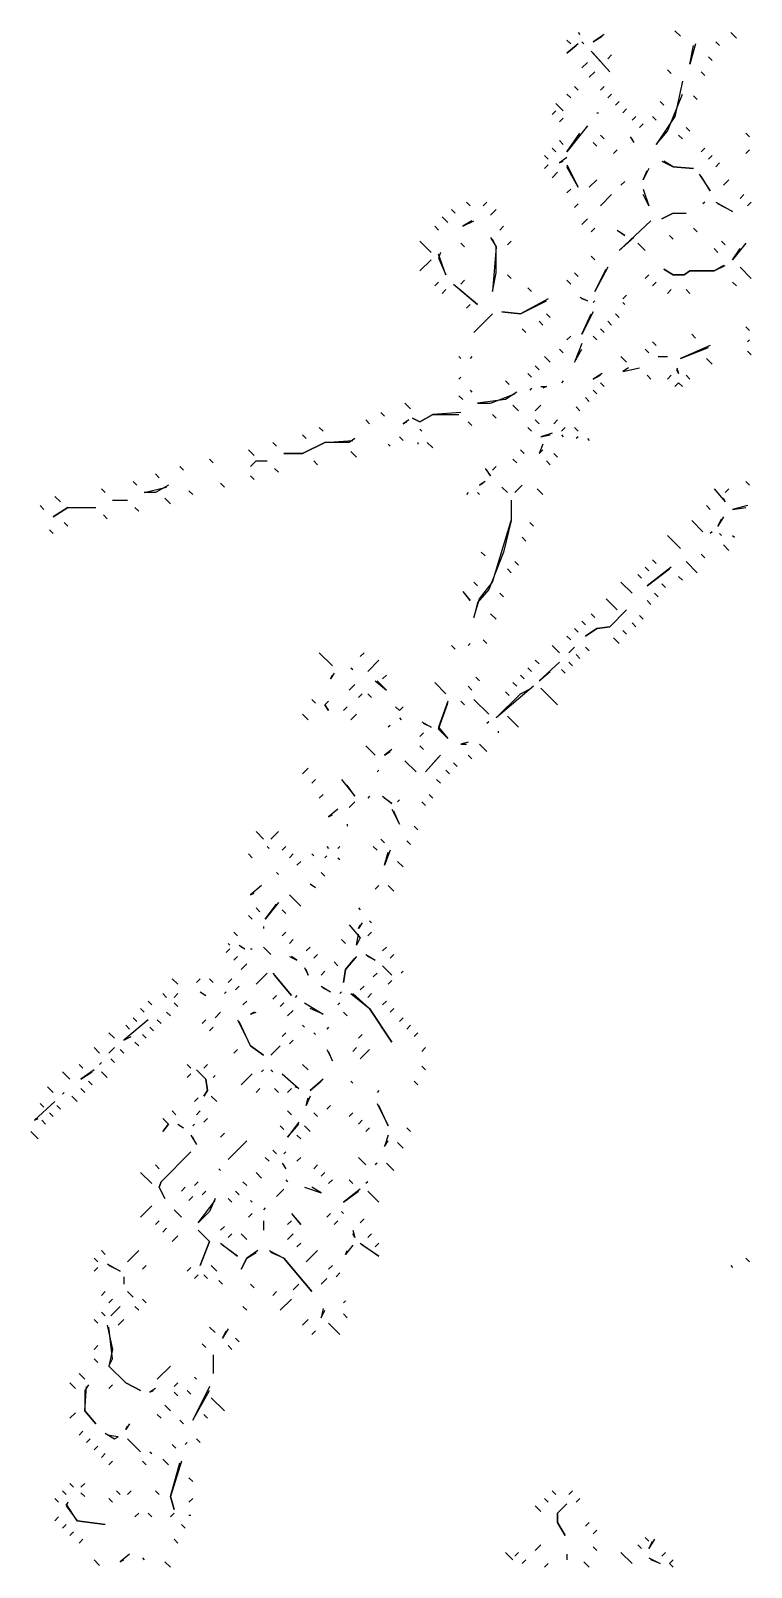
# Model space of a CAD drawing. Extents: x 1 to 2775, y -31 to 2075.
# Drawn here: x 1930.5 to 1995, y 1006.3 to 1143.8 of the extents above; entities that cross this region are included whole.
import ezdxf

# ---------------------------------------------------------------- set-up
doc = ezdxf.new("R2010")
doc.units = 0
doc.layers.add('LINEWORK', color=4, linetype='CONTINUOUS')

msp = doc.modelspace()

# ---------------------------------------------------------------- linework, layer by layer
at = {"layer": 'LINEWORK'}
for points in [[(1978.5, 1143), (1978.8333, 1142.6667)], [(1979.5, 1142.6667), (1978.5, 1141.8333), (1979.3333, 1142.5)], [(1979.5, 1143.6667), (1979.6667, 1143.5)], [(1979.8333, 1142.8333), (1980, 1142.6667)], [(1981.8333, 1143.5), (1980.8333, 1142.8333), (1981.6667, 1143.3333)], [(1988.1667, 1143.8333), (1988.6667, 1143.3333)], [(1990, 1142.6667), (1989.5, 1140.8333), (1989.8333, 1142.5)], [(1991.8333, 1142.8333), (1992.1667, 1142.5)], [(1993.1667, 1143.6667), (1993.6667, 1143.1667)], [(1980.6667, 1142), (1982.3333, 1140.1667), (1980.8333, 1141.8333)], [(1982.5, 1141.6667), (1982.1667, 1141.3333)], [(1991.1667, 1141.5), (1991.5, 1141.1667)], [(1980.3333, 1141), (1979.8333, 1140.5)], [(1981, 1140.1667), (1980.5, 1139.6667)], [(1987.5, 1140.3333), (1987.8333, 1140)], [(1990.5, 1140.1667), (1990.8333, 1139.8333)], [(1979.1667, 1138.8333), (1979.5, 1138.5)], [(1981.8333, 1138.8333), (1981.5, 1138.5)], [(1988.8333, 1139.3333), (1988.1667, 1136.1667), (1986.5, 1133.6667), (1987.5, 1134.8333), (1988.8333, 1138.1667)], [(1977.5, 1137.3333), (1978.1667, 1136.6667), (1977.6667, 1137.1667)], [(1978.5, 1138.1667), (1978.8333, 1137.8333)], [(1982.5, 1138.1667), (1982.1667, 1137.8333)], [(1983.1667, 1137.5), (1982.8333, 1137.1667)], [(1986.8333, 1137.5), (1987.1667, 1137.1667)], [(1989.8333, 1138), (1990.1667, 1137.6667)], [(1977.5, 1136.6667), (1977.1667, 1136.3333)], [(1978.1667, 1136), (1977.8333, 1135.6667)], [(1981.1667, 1136.5), (1981.3333, 1136.5)], [(1983.8333, 1136.8333), (1983.5, 1136.5)], [(1984.6667, 1136.1667), (1984.3333, 1135.8333)], [(1986.1667, 1136.1667), (1986.5, 1135.8333)], [(1980.3333, 1135.3333), (1978.5, 1133), (1979.6667, 1134.6667)], [(1981.5, 1134.5), (1981.8333, 1134.1667)], [(1985.3333, 1135.5), (1985, 1135.1667)], [(1988.5, 1134.5), (1988.8333, 1134.1667)], [(1989.1667, 1135.1667), (1989.5, 1134.8333)], [(1994.5, 1134.6667), (1994.8333, 1134.3333)], [(1977.1667, 1133.3333), (1977.5, 1133)], [(1977.8333, 1134), (1978.1667, 1133.6667)], [(1980.8333, 1133.8333), (1981.1667, 1133.5)], [(1983, 1133.1667), (1982.6667, 1132.8333)], [(1984.1667, 1134.3333), (1984.5, 1133.8333), (1984.3333, 1134.1667)], [(1990.8333, 1133.3333), (1990.5, 1133)], [(1994.8333, 1133.1667), (1994.5, 1132.8333)], [(1976.5, 1132.6667), (1976.8333, 1132.3333)], [(1976.8333, 1131.8333), (1976.5, 1131.5)], [(1978.5, 1132.5), (1977.8333, 1132), (1978.1667, 1132.1667)], [(1978.5, 1131.8333), (1979.5, 1129.8333), (1978.5, 1131.6667)], [(1987, 1132.1667), (1988, 1131.6667), (1989.8333, 1131.5), (1988, 1131.6667), (1987.1667, 1132.1667)], [(1991.5, 1132.6667), (1991.1667, 1132.3333)], [(1992.1667, 1132), (1991.8333, 1131.6667)], [(1977.6667, 1131.1667), (1977.1667, 1130.6667)], [(1981.1667, 1130.5), (1980.5, 1129.8333)], [(1983.6667, 1130.3333), (1983.3333, 1130)], [(1985.8333, 1131.5), (1985.3333, 1130.5), (1985.6667, 1131.3333)], [(1990.3333, 1131), (1991.3333, 1129.5), (1990.5, 1130.8333)], [(1993, 1130.5), (1992.5, 1130)], [(1978.8333, 1129.6667), (1978.5, 1129.3333)], [(1982.5, 1129.1667), (1981.5, 1128.1667)], [(1985.3333, 1129.6667), (1985.8333, 1128.1667), (1985.3333, 1129.1667)], [(1994.3333, 1129.1667), (1994, 1128.8333)], [(1968.1667, 1127.8333), (1968.5, 1127.5)], [(1969.5, 1128.5), (1969.8333, 1128.1667)], [(1971.3333, 1128.5), (1971, 1128.1667)], [(1972.1667, 1127.8333), (1971.6667, 1127.3333)], [(1979.5, 1128.3333), (1979.1667, 1128)], [(1988, 1127.5), (1987, 1127), (1988, 1127.5), (1989.1667, 1127.5)], [(1990.8333, 1128.5), (1990.6667, 1128.3333)], [(1991.8333, 1128.5), (1993.3333, 1127.6667), (1992, 1128.3333)], [(1995, 1128.5), (1994.6667, 1128.1667)], [(1966.6667, 1126.3333), (1967, 1126)], [(1967.3333, 1127.1667), (1967.8333, 1126.6667)], [(1970, 1126.8333), (1969.1667, 1126.3333), (1970.1667, 1126.8333)], [(1972.8333, 1126.3333), (1972.5, 1126)], [(1980.3333, 1127), (1979.8333, 1126.5)], [(1981, 1126.1667), (1980.6667, 1125.8333)], [(1986, 1126.8333), (1983.1667, 1124.1667), (1984.5, 1125.3333)], [(1989.8333, 1126.1667), (1990.1667, 1125.8333)], [(1965.3333, 1125), (1966.3333, 1124)], [(1969, 1124.8333), (1969.3333, 1124.5)], [(1971.6667, 1125.3333), (1972.1667, 1124.5), (1971.8333, 1120.5), (1972.1667, 1122.1667), (1972.1667, 1124.5), (1971.8333, 1125.1667)], [(1973.5, 1125), (1973.1667, 1124.6667)], [(1983, 1126), (1983.6667, 1125.5), (1983.1667, 1125.8333)], [(1984.8333, 1124.8333), (1985.5, 1124.1667)], [(1987.6667, 1125.5), (1988, 1125.1667)], [(1992.3333, 1125), (1992.6667, 1124.6667)], [(1994.5, 1124.8333), (1993.3333, 1123.3333), (1994, 1124.3333)], [(1967.1667, 1124), (1967, 1123.5), (1967.6667, 1122), (1967, 1123.8333)], [(1980.6667, 1123.6667), (1981, 1123.3333)], [(1991.6667, 1124.3333), (1992, 1124)], [(1966.3333, 1123.3333), (1965.3333, 1122.3333)], [(1973.1667, 1122), (1973.5, 1121.6667)], [(1979.1667, 1122.1667), (1979.5, 1121.8333)], [(1982.1667, 1122.6667), (1981, 1120.5), (1982, 1122.5)], [(1985.8333, 1122), (1985.5, 1121.6667)], [(1992.5, 1122.8333), (1991.6667, 1122.3333), (1989.5, 1122.3333), (1989, 1122), (1988, 1122), (1987.1667, 1122.5), (1988, 1122), (1989, 1122), (1989.5, 1122.3333), (1991.6667, 1122.3333), (1992.6667, 1122.8333)], [(1994, 1122.6667), (1995, 1121.6667)], [(1967, 1121.3333), (1966.6667, 1121)], [(1967.6667, 1120.6667), (1967.3333, 1120.3333)], [(1968.3333, 1121.1667), (1970.5, 1119.3333), (1968.5, 1121)], [(1969.3333, 1121.5), (1969, 1121.1667)], [(1975, 1120.8333), (1975.3333, 1120.5)], [(1978.5, 1121.5), (1978.8333, 1121.1667)], [(1986.5, 1121.3333), (1986.1667, 1121)], [(1987.8333, 1120.6667), (1987.5, 1120.3333)], [(1989.1667, 1120.6667), (1989.5, 1120.3333)], [(1993.3333, 1121.3333), (1993.6667, 1121)], [(1969.8333, 1119.3333), (1969.5, 1119)], [(1976.8333, 1119.8333), (1974.3333, 1118.5), (1972.6667, 1118.6667), (1974.3333, 1118.5), (1976.6667, 1119.6667)], [(1979.6667, 1120), (1980.3333, 1119.6667), (1979.8333, 1119.8333)], [(1981, 1119.6667), (1980.8333, 1119.5)], [(1983.8333, 1120.1667), (1983.5, 1119.8333)], [(1983.5, 1119.5), (1983.6667, 1119.3333)], [(1971.8333, 1118.5), (1970.1667, 1116.8333)], [(1976.6667, 1118.5), (1977, 1118.1667)], [(1980.8333, 1118.6667), (1979.8333, 1116.6667), (1980.6667, 1118.5)], [(1982.8333, 1118.5), (1983.1667, 1118.1667)], [(1974.5, 1117.1667), (1974.8333, 1116.8333)], [(1976, 1117.8333), (1976.3333, 1117.5)], [(1978.8333, 1116.5), (1978.5, 1116.1667)], [(1980.8333, 1116.5), (1981.1667, 1116.1667)], [(1981.5, 1117.1667), (1981.8333, 1116.8333)], [(1982.1667, 1117.8333), (1982.5, 1117.5)], [(1989.6667, 1116.6667), (1990, 1116.3333)], [(1994.5, 1117.3333), (1994.8333, 1117)], [(1977.8333, 1115.3333), (1978.1667, 1115)], [(1979.8333, 1115.8333), (1979.1667, 1114.1667), (1979.8333, 1115.3333)], [(1985.5, 1115.3333), (1985.8333, 1115)], [(1986.1667, 1116), (1986.5, 1115.6667)], [(1991.3333, 1115.6667), (1988.6667, 1114.5), (1991.1667, 1115.5)], [(1994.8333, 1116.1667), (1994.6667, 1116)], [(1994.6667, 1115.1667), (1995, 1114.8333)], [(1968.8333, 1114.6667), (1969, 1114.5)], [(1970, 1114.6667), (1969.8333, 1114.5)], [(1975.6667, 1113.8333), (1976, 1113.5)], [(1976.5, 1114.6667), (1977, 1114.1667)], [(1983.3333, 1114.6667), (1983.8333, 1114.1667)], [(1986.6667, 1114.6667), (1987.5, 1114.6667)], [(1991, 1114.5), (1991.5, 1114)], [(1969, 1112.8333), (1968.8333, 1112.6667)], [(1973, 1112.5), (1973.3333, 1112.1667)], [(1975, 1113.1667), (1975.3333, 1112.8333)], [(1978.1667, 1112.5), (1978, 1112.3333)], [(1981.6667, 1113.1667), (1980.8333, 1112.6667), (1981.5, 1113)], [(1984, 1113.6667), (1983.5, 1113.3333), (1985, 1113.6667)], [(1985.6667, 1113), (1986, 1112.6667)], [(1987.8333, 1113), (1987.5, 1112.6667)], [(1988.3333, 1113.6667), (1988.5, 1113.1667), (1988.3333, 1113.5)], [(1989.1667, 1113), (1989.5, 1112.6667)], [(1968.8333, 1111.1667), (1969.1667, 1110.8333)], [(1969.8333, 1111.6667), (1970, 1111.5)], [(1974, 1111.5), (1973, 1110.8333), (1970.5, 1110.5), (1971.6667, 1110.5), (1973.8333, 1111.3333)], [(1975.3333, 1111.8333), (1975.1667, 1111.6667)], [(1976.1667, 1112), (1976.6667, 1112), (1976.3333, 1111.8333)], [(1980.1667, 1111), (1980.5, 1110.6667)], [(1980.8333, 1111.6667), (1981.1667, 1111.3333)], [(1981.5, 1112.3333), (1981.8333, 1112)], [(1988.5, 1112.3333), (1988.1667, 1112), (1988.5, 1112.3333), (1988.8333, 1112)], [(1961.8333, 1109.6667), (1962.1667, 1109.3333)], [(1964, 1110.5), (1964.5, 1110)], [(1969, 1109.6667), (1966.5, 1109.5), (1965.3333, 1108.8333), (1964.6667, 1109.1667), (1965.3333, 1108.8333), (1966.5, 1109.5), (1968.8333, 1109.5)], [(1973.6667, 1110.3333), (1974.1667, 1109.8333)], [(1976.1667, 1110.3333), (1975.6667, 1109.8333)], [(1979.3333, 1110.1667), (1979.6667, 1109.8333)], [(1956.3333, 1108.3333), (1956.6667, 1108)], [(1960.5, 1109), (1960.8333, 1108.6667)], [(1964.3333, 1109), (1963.8333, 1108.6667), (1964.1667, 1108.8333)], [(1969.6667, 1108.8333), (1970, 1108.5)], [(1971.8333, 1109.5), (1972.1667, 1109.1667)], [(1975, 1108.3333), (1975.3333, 1108)], [(1975.6667, 1109), (1976, 1108.6667)], [(1977.6667, 1109), (1977.3333, 1108.6667)], [(1978.3333, 1108.3333), (1978, 1108)], [(1979.1667, 1108.3333), (1979.5, 1108)], [(1952.1667, 1107), (1952.5, 1106.6667)], [(1959.5, 1107.3333), (1959, 1107), (1956.8333, 1107), (1954.8333, 1106), (1953.1667, 1106), (1954.8333, 1106), (1956.8333, 1107), (1959.3333, 1107.1667)], [(1954.8333, 1107.6667), (1955.1667, 1107.3333)], [(1963.5, 1107.5), (1963.8333, 1107.1667)], [(1965.1667, 1107), (1965.1667, 1106.8333)], [(1965.3333, 1108.1667), (1965.5, 1108)], [(1966, 1107), (1966.5, 1106.5)], [(1977.1667, 1107.8333), (1976.1667, 1107.5), (1977, 1107.6667)], [(1978, 1107.6667), (1978.1667, 1107.5)], [(1979.5, 1107.5), (1979.3333, 1107.3333)], [(1980.3333, 1107.3333), (1980.5, 1107.1667)], [(1946.5, 1105.5), (1946.8333, 1105.1667)], [(1950, 1106.3333), (1950.5, 1105.8333)], [(1959.1667, 1106.1667), (1959.6667, 1105.6667)], [(1962.5, 1106.8333), (1962.6667, 1106.6667)], [(1973.6667, 1105.5), (1974, 1105.1667)], [(1974.3333, 1106.3333), (1974.6667, 1106)], [(1976.3333, 1106.8333), (1976, 1106), (1976.3333, 1106.3333)], [(1977.3333, 1106), (1977.6667, 1105.6667)], [(1941.6667, 1104.1667), (1942, 1103.8333)], [(1943.8333, 1104.8333), (1944.1667, 1104.5)], [(1950.6667, 1105.3333), (1950.1667, 1104.8333), (1950.6667, 1105.3333), (1951.6667, 1105.3333)], [(1952.3333, 1104.6667), (1952.6667, 1104.3333)], [(1955.8333, 1105.3333), (1956.1667, 1105)], [(1971.1667, 1104.6667), (1971.6667, 1104), (1971.3333, 1104.5)], [(1972.1667, 1104.8333), (1971.8333, 1104.5)], [(1976.6667, 1105.3333), (1977, 1105)], [(1936.8333, 1102.8333), (1937.1667, 1102.5)], [(1939.6667, 1103.5), (1940, 1103.1667)], [(1942.8333, 1103.1667), (1941.6667, 1102.5), (1940.6667, 1102.5), (1942.6667, 1103)], [(1947.5, 1103.3333), (1947.8333, 1103)], [(1950.1667, 1104), (1950.5, 1103.6667)], [(1971.1667, 1103.5), (1970.6667, 1103.1667), (1971, 1103.3333)], [(1972.6667, 1103), (1973.1667, 1102.5)], [(1974.5, 1103.1667), (1973.8333, 1102.5)], [(1975.8333, 1102.8333), (1976.3333, 1102.3333)], [(1991.6667, 1102.8333), (1992.6667, 1101.6667), (1992.5, 1102)], [(1993, 1102.8333), (1992.6667, 1102.5)], [(1994.5, 1103.5), (1994.8333, 1103.1667)], [(1932.6667, 1102.1667), (1933.1667, 1101.6667)], [(1937.8333, 1101.8333), (1939.1667, 1101.8333)], [(1942.5, 1102), (1943, 1101.5)], [(1944.6667, 1102.6667), (1945, 1102.3333)], [(1969.6667, 1102.5), (1969.5, 1102.3333)], [(1973.5, 1101.8333), (1973.5, 1100), (1972.8333, 1097.1667), (1971.5, 1093.8333), (1970.5, 1092.6667), (1970.1667, 1091.3333), (1970.6667, 1093), (1971.8333, 1094.5), (1973.5, 1100)], [(1970.5, 1102.5), (1970.6667, 1102.3333)], [(1931.3333, 1101.3333), (1931.6667, 1101)], [(1933.8333, 1101.1667), (1932.5, 1100.3333), (1933.8333, 1101.1667), (1936.3333, 1101.1667)], [(1937, 1100.5), (1937.3333, 1100.1667)], [(1939.8333, 1101.1667), (1940.1667, 1100.8333)], [(1989.6667, 1100), (1990.6667, 1099)], [(1991, 1101.3333), (1991.3333, 1101)], [(1992.5, 1100.3333), (1992, 1099.5), (1992.3333, 1100.1667)], [(1994.6667, 1101.3333), (1993.3333, 1101), (1994.5, 1101.1667)], [(1932.1667, 1099.1667), (1932.5, 1098.8333)], [(1933.5, 1099.8333), (1933.8333, 1099.5)], [(1975.1667, 1099.8333), (1975.5, 1099.5)], [(1987.5, 1098.6667), (1988.6667, 1097.5)], [(1991.5, 1099), (1991.3333, 1098.8333)], [(1992.1667, 1098.8333), (1992.3333, 1098.6667)], [(1993.3333, 1098.6667), (1993.5, 1098.5)], [(1974.5, 1098.5), (1974.8333, 1098.1667)], [(1992.5, 1097.8333), (1993, 1097.3333)], [(1970.8333, 1097.1667), (1971.1667, 1096.8333)], [(1973.8333, 1096.3333), (1974.1667, 1096)], [(1986.1667, 1096.5), (1986.5, 1096.1667)], [(1989.1667, 1096.3333), (1990.1667, 1095.3333)], [(1990.5, 1097), (1990.8333, 1096.6667)], [(1970.1667, 1094.5), (1970.5, 1094.1667)], [(1973.1667, 1095.6667), (1973.5, 1095.3333)], [(1983.3333, 1094.5), (1984.3333, 1093.5)], [(1984.8333, 1095.1667), (1985.1667, 1094.8333)], [(1985.5, 1095.8333), (1985.8333, 1095.5)], [(1987.8333, 1095.8333), (1985.6667, 1094.1667), (1987.6667, 1095.6667)], [(1988.5, 1095), (1988.8333, 1094.6667)], [(1969.1667, 1093.6667), (1969.8333, 1092.8333), (1969.3333, 1093.5)], [(1972.5, 1093.5), (1972.8333, 1093.1667)], [(1986.3333, 1093.5), (1986.6667, 1093.1667)], [(1987, 1094.3333), (1987.3333, 1094)], [(1983.8333, 1092), (1982.3333, 1090.5), (1981.1667, 1090.3333), (1980.1667, 1089.6667), (1981.1667, 1090.3333), (1982.3333, 1090.5)], [(1982, 1093), (1983, 1092)], [(1985.6667, 1092.8333), (1986, 1092.5)], [(1971.6667, 1091.6667), (1972.1667, 1091.1667)], [(1979.8333, 1091), (1980.1667, 1090.6667)], [(1980.6667, 1091.6667), (1981, 1091.3333)], [(1984.3333, 1090.8333), (1984.6667, 1090.5)], [(1985, 1091.5), (1985.3333, 1091.1667)], [(1969.8333, 1089), (1969.6667, 1088.8333)], [(1971, 1089.3333), (1971.3333, 1089)], [(1978.5, 1089.6667), (1978.8333, 1089.3333)], [(1979.1667, 1090.3333), (1979.5, 1090)], [(1982.6667, 1089.5), (1983.1667, 1089)], [(1983.5, 1090.1667), (1983.8333, 1089.8333)], [(1956.3333, 1088.1667), (1957.5, 1087)], [(1960.3333, 1088.1667), (1960, 1087.8333)], [(1968.1667, 1088.8333), (1968.5, 1088.5)], [(1977.1667, 1088.8333), (1977.8333, 1088.1667)], [(1979.1667, 1088.6667), (1978.6667, 1088.1667)], [(1979.3333, 1088), (1979.6667, 1087.6667)], [(1980.1667, 1088.6667), (1980.5, 1088.3333)], [(1957.6667, 1086.3333), (1957.3333, 1085.8333), (1957.5, 1086.1667)], [(1959.1667, 1086.8333), (1959.3333, 1086.6667)], [(1961.6667, 1087.5), (1960.6667, 1086.5)], [(1975, 1086.8333), (1975.3333, 1086.5)], [(1975.6667, 1087.5), (1976, 1087.1667)], [(1977.8333, 1087.3333), (1976, 1085.6667), (1977, 1086.5)], [(1978, 1086.6667), (1978.3333, 1086.3333)], [(1978.6667, 1087.3333), (1979, 1087)], [(1959.5, 1085.3333), (1959, 1084.8333)], [(1961.3333, 1085.6667), (1962.3333, 1084.8333), (1961.5, 1085.6667)], [(1962.3333, 1086.1667), (1962, 1085.8333)], [(1966.6667, 1085.5), (1967.6667, 1084.5)], [(1969.6667, 1085.1667), (1970, 1084.8333)], [(1970.3333, 1086), (1970.6667, 1085.6667)], [(1975.5, 1085.1667), (1972.1667, 1082.3333), (1974.3333, 1084.5), (1975.3333, 1085)], [(1973.6667, 1085.5), (1974, 1085.1667)], [(1974.3333, 1086.1667), (1974.6667, 1085.8333)], [(1976.1667, 1085), (1977.6667, 1083.5)], [(1955.6667, 1084), (1956, 1083.6667)], [(1957.1667, 1083.8333), (1956.8333, 1083.5), (1957.1667, 1083), (1956.8333, 1083.5)], [(1960.1667, 1084.5), (1959.8333, 1084.1667)], [(1960.6667, 1084.5), (1961, 1084.1667)], [(1967.8333, 1083.8333), (1967, 1081.5), (1967.8333, 1080.5), (1967, 1081.3333), (1967.8333, 1083.6667)], [(1969, 1083.8333), (1969.3333, 1083.5)], [(1970.1667, 1084), (1971.5, 1082.6667)], [(1973, 1084.6667), (1973.3333, 1084.3333)], [(1954.8333, 1082.6667), (1955.3333, 1082.1667)], [(1958.8333, 1083.3333), (1958.5, 1083)], [(1959.6667, 1082.6667), (1959.1667, 1082.1667)], [(1963.1667, 1083.3333), (1963.5, 1083), (1963.8333, 1083.3333), (1963.5, 1083)], [(1963.5, 1082.3333), (1963.6667, 1082.1667)], [(1973.1667, 1082.5), (1974.1667, 1081.5)], [(1962.6667, 1081.6667), (1962.5, 1081.5)], [(1965.6667, 1081), (1965.3333, 1080.6667)], [(1965.5, 1082), (1966.3333, 1081.5), (1965.6667, 1081.8333)], [(1971.5, 1082), (1971.3333, 1081.8333)], [(1972.3333, 1081.1667), (1972.3333, 1081)], [(1960.5, 1079.8333), (1961.3333, 1079)], [(1962.8333, 1079.5), (1962.1667, 1079), (1962.6667, 1079.3333)], [(1965.3333, 1079.8333), (1965.6667, 1079.5)], [(1969.6667, 1080.1667), (1969, 1080), (1969.5, 1080)], [(1970.6667, 1080), (1971.3333, 1079.3333)], [(1964, 1078.5), (1965, 1077.5)], [(1967.1667, 1079), (1965.8333, 1077.5), (1967, 1078.8333)], [(1968.3333, 1078.3333), (1968.6667, 1078)], [(1969.6667, 1079), (1970, 1078.6667)], [(1955.3333, 1077.8333), (1954.8333, 1077.3333)], [(1956, 1076.8333), (1955.6667, 1076.5)], [(1958.3333, 1076.8333), (1959.5, 1075.3333), (1958.8333, 1076.3333)], [(1961.6667, 1077.6667), (1961.5, 1077.5)], [(1966.8333, 1076.8333), (1967.1667, 1076.5)], [(1967.6667, 1077.6667), (1968, 1077.3333)], [(1956.6667, 1075.5), (1956.3333, 1075.1667)], [(1960.8333, 1075.3333), (1960.6667, 1075.1667)], [(1962, 1075.3333), (1962.8333, 1074.6667), (1962.1667, 1075.1667)], [(1966.1667, 1075.5), (1966.5, 1075.1667)], [(1958, 1074.1667), (1957.1667, 1073.5), (1957.5, 1073.6667)], [(1959.5, 1074.8333), (1959, 1074.3333)], [(1962.8333, 1074.1667), (1963.5, 1072.8333), (1963, 1074)], [(1963.5, 1075), (1963.3333, 1074.8333)], [(1965.5, 1074.8333), (1965.8333, 1074.5)], [(1958.8333, 1072.8333), (1958.8333, 1072.6667)], [(1964.8333, 1072.6667), (1965.1667, 1072.3333)], [(1950.6667, 1072.1667), (1951.3333, 1071.5)], [(1952.6667, 1072.1667), (1952, 1071.5)], [(1961.8333, 1071.5), (1962.1667, 1071.1667)], [(1964.1667, 1071.3333), (1964.5, 1071)], [(1950, 1070.1667), (1950.3333, 1069.8333)], [(1951.6667, 1070.8333), (1951.8333, 1070.6667)], [(1953.3333, 1070.8333), (1953, 1070.5)], [(1954, 1070.1667), (1953.6667, 1069.8333)], [(1955.6667, 1070.1667), (1955.8333, 1070)], [(1957, 1070), (1956.8333, 1069.8333)], [(1957, 1070.8333), (1957.1667, 1070.6667)], [(1958.1667, 1070.8333), (1958, 1070.6667)], [(1958, 1069.8333), (1958.1667, 1069.6667)], [(1961.1667, 1070.8333), (1961.5, 1070.5)], [(1962.6667, 1070.5), (1962.1667, 1069.1667), (1962.5, 1070.3333)], [(1952.5, 1068.5), (1952.6667, 1068.3333)], [(1954.6667, 1069.5), (1954.3333, 1069.1667)], [(1956.5, 1068.5), (1956.8333, 1068.1667)], [(1963.3333, 1069.5), (1963.8333, 1069)], [(1951.1667, 1067.3333), (1950.1667, 1066.5), (1950.5, 1066.6667)], [(1955.5, 1067.5), (1956, 1067.1667), (1955.6667, 1067.3333)], [(1961.6667, 1067.3333), (1961.3333, 1067)], [(1962.5, 1067.3333), (1963, 1066.8333)], [(1952.6667, 1065.8333), (1951.5, 1064.3333), (1952.5, 1065.6667)], [(1953.6667, 1066.5), (1954.6667, 1065.5)], [(1950, 1064.6667), (1950.3333, 1064.3333)], [(1950.6667, 1065.3333), (1951, 1065)], [(1953, 1065.1667), (1953.3333, 1064.8333)], [(1959.8333, 1065.3333), (1960, 1065.1667)], [(1948.6667, 1063.1667), (1949, 1062.8333)], [(1951.3333, 1063.6667), (1951.3333, 1063.5)], [(1953.3333, 1063.1667), (1953, 1062.8333)], [(1959, 1063.8333), (1960, 1062.6667), (1959.6667, 1062), (1959.8333, 1063)], [(1960.1667, 1064), (1959.8333, 1063.5), (1960, 1063.8333)], [(1961, 1063.1667), (1960.6667, 1062.8333)], [(1960.8333, 1064.1667), (1961, 1064)], [(1948.3333, 1061.6667), (1948, 1061.3333)], [(1948.1667, 1062.1667), (1948.3333, 1062)], [(1949.1667, 1062), (1949.6667, 1061.6667), (1949.3333, 1061.8333)], [(1950.1667, 1061.6667), (1950.3333, 1061.6667)], [(1951.3333, 1061.8333), (1952, 1061.1667)], [(1954, 1062.5), (1953.6667, 1062.1667)], [(1955.5, 1061.8333), (1955.1667, 1061.5)], [(1958.3333, 1062.5), (1958.6667, 1062.1667)], [(1962.3333, 1061.8333), (1962, 1061.5)], [(1949, 1061), (1948.6667, 1060.6667)], [(1949.8333, 1060.3333), (1949.3333, 1059.8333)], [(1953.6667, 1061), (1954.3333, 1060.6667), (1953.8333, 1061)], [(1956.1667, 1061.1667), (1955.8333, 1060.8333)], [(1957.6667, 1060.5), (1958, 1060.1667)], [(1959.6667, 1061), (1958.6667, 1059.8333), (1958.5, 1058.6667), (1958.6667, 1059.8333), (1959.5, 1060.8333)], [(1960.5, 1061.1667), (1961.3333, 1060.6667), (1960.6667, 1061)], [(1962, 1060.1667), (1962.8333, 1059.3333)], [(1963, 1061.1667), (1962.6667, 1060.8333)], [(1943.1667, 1059), (1943.6667, 1058.5)], [(1945.6667, 1059), (1945.3333, 1058.6667)], [(1946.5, 1059), (1946.8333, 1058.6667)], [(1948.5, 1059), (1948.1667, 1058.6667)], [(1951.6667, 1059.5), (1950.6667, 1058.5)], [(1952.1667, 1059.5), (1953.8333, 1057.5), (1952.3333, 1059.3333)], [(1955, 1060), (1955.3333, 1059.3333), (1955.1667, 1059.8333)], [(1956.8333, 1059.6667), (1956.5, 1059.3333)], [(1961.5, 1059.5), (1961.1667, 1059.1667)], [(1962.8333, 1058.8333), (1962.5, 1058.5)], [(1963.8333, 1059.6667), (1963.6667, 1059.5)], [(1942.3333, 1057.6667), (1942.6667, 1057.3333)], [(1943.6667, 1057.6667), (1943.3333, 1057.3333)], [(1945.6667, 1057.8333), (1946.1667, 1057.5), (1945.8333, 1057.6667)], [(1948, 1057.8333), (1947.8333, 1057.6667)], [(1949.1667, 1058.3333), (1948.8333, 1058)], [(1952.5, 1057.5), (1952.1667, 1057.1667)], [(1954.3333, 1057.5), (1954.1667, 1057.3333)], [(1956.5, 1058.3333), (1957.3333, 1057.8333), (1956.6667, 1058.1667)], [(1958.3333, 1057.8333), (1958.1667, 1057.6667)], [(1959.1667, 1057.6667), (1960.8333, 1056.3333), (1962.8333, 1053.3333), (1960.8333, 1056.3333), (1959.3333, 1057.6667)], [(1960.3333, 1058.3333), (1960, 1058)], [(1961, 1057.6667), (1960.6667, 1057.3333)], [(1940.3333, 1056.3333), (1940.6667, 1056)], [(1941, 1057), (1941.3333, 1056.6667)], [(1942.6667, 1056), (1943, 1055.6667)], [(1943.3333, 1056.8333), (1943.6667, 1056.5)], [(1947.5, 1056), (1947, 1055.5)], [(1949.8333, 1057), (1949.5, 1056.6667)], [(1950.5, 1056), (1950.1667, 1055.8333), (1950.6667, 1056)], [(1953.1667, 1056.8333), (1952.8333, 1056.5)], [(1954, 1056.1667), (1953.5, 1055.6667)], [(1955, 1056.8333), (1956.6667, 1055.8333), (1955.5, 1056.3333)], [(1958.1667, 1056.8333), (1958, 1056.6667)], [(1958.5, 1056), (1958.8333, 1055.6667)], [(1962.3333, 1057), (1962, 1056.6667)], [(1963, 1056.3333), (1962.6667, 1056)], [(1941, 1055.3333), (1938.8333, 1053.5), (1939.5, 1053.8333)], [(1939, 1054.8333), (1939.3333, 1054.5)], [(1939.6667, 1055.5), (1940, 1055.1667)], [(1941.1667, 1054.6667), (1941.5, 1054.3333)], [(1941.8333, 1055.3333), (1942.1667, 1055)], [(1946.1667, 1055.3333), (1945.8333, 1055)], [(1946.8333, 1054.6667), (1946.5, 1054.3333)], [(1949, 1055.3333), (1950.1667, 1053), (1951.3333, 1052.1667), (1950.1667, 1053), (1949.1667, 1055.1667)], [(1954.8333, 1054.8333), (1955, 1054.6667)], [(1957.1667, 1054.6667), (1957, 1054.5)], [(1963.8333, 1055.5), (1963.5, 1055.1667)], [(1964.5, 1054.8333), (1964.1667, 1054.5)], [(1937.5, 1054.1667), (1938, 1053.6667)], [(1939.8333, 1053.3333), (1940.1667, 1053)], [(1940.5, 1054), (1940.8333, 1053.6667)], [(1953.3333, 1054.1667), (1953, 1053.8333)], [(1954, 1053.5), (1953.6667, 1053.1667)], [(1955.8333, 1054.1667), (1956, 1054)], [(1960.1667, 1054), (1959.8333, 1053.6667)], [(1965.1667, 1054.1667), (1964.8333, 1053.8333)], [(1936.1667, 1052.8333), (1936.6667, 1052.3333)], [(1938, 1052.8333), (1937.5, 1052.3333)], [(1938.5, 1052.6667), (1938.8333, 1052.3333)], [(1949, 1052.6667), (1948.6667, 1052.3333)], [(1952.8333, 1053), (1952, 1052.1667)], [(1957, 1052.6667), (1957.5, 1051.6667), (1957.1667, 1052.5)], [(1959.6667, 1052.8333), (1959.3333, 1052.5)], [(1960.8333, 1052.6667), (1960, 1051.8333)], [(1965.8333, 1052.8333), (1965.5, 1052.5)], [(1933.3333, 1050.6667), (1934, 1050)], [(1934.8333, 1051.3333), (1935.1667, 1051)], [(1936.1667, 1050.8333), (1935, 1050), (1936, 1050.6667)], [(1936.8333, 1051.5), (1936.6667, 1051.3333)], [(1936.8333, 1050.6667), (1937.3333, 1050.1667)], [(1937.6667, 1051.8333), (1938, 1051.5)], [(1944.5, 1051.3333), (1944.8333, 1051)], [(1944.8333, 1050.5), (1944.5, 1050.1667)], [(1945.3333, 1050.8333), (1946.1667, 1050), (1946.3333, 1049), (1946, 1048.5), (1946.3333, 1049), (1946.1667, 1050)], [(1946.3333, 1051.3333), (1946, 1051)], [(1950.3333, 1050.5), (1949.3333, 1049.5)], [(1951.3333, 1050.8333), (1951.1667, 1050.6667)], [(1952, 1050.8333), (1952.1667, 1050.6667)], [(1953, 1050.5), (1954.5, 1049.1667), (1954.1667, 1049.3333)], [(1954.8333, 1051.3333), (1955.3333, 1050.8333)], [(1965.5, 1051.1667), (1965.8333, 1050.8333)], [(1932, 1049.3333), (1932.5, 1048.8333)], [(1935, 1049.1667), (1935.3333, 1048.8333)], [(1935.6667, 1049.8333), (1936, 1049.5)], [(1947, 1050.3333), (1946.8333, 1050.1667)], [(1951, 1049.1667), (1950.6667, 1048.8333)], [(1952.3333, 1049.1667), (1952.6667, 1048.8333)], [(1953.8333, 1049.1667), (1953.5, 1048.8333)], [(1956.6667, 1050), (1955.5, 1049), (1956.5, 1049.8333)], [(1959.1667, 1049.8333), (1959.3333, 1049.6667)], [(1964.8333, 1049.8333), (1965.1667, 1049.5)], [(1932.6667, 1048), (1930.8333, 1046.3333), (1931.1667, 1046.5)], [(1931.3333, 1047.8333), (1931.6667, 1047.5)], [(1933.5, 1048.8333), (1933.3333, 1048.6667)], [(1934.1667, 1048.5), (1934.6667, 1048)], [(1945.5, 1048.3333), (1945.1667, 1048)], [(1946.6667, 1048.5), (1947.1667, 1048)], [(1955.5, 1048.5), (1955.1667, 1047.6667), (1955.3333, 1048.3333)], [(1961.6667, 1049), (1961.5, 1048.8333)], [(1961.5, 1047.8333), (1962.5, 1045.8333), (1961.6667, 1047.6667)], [(1932.1667, 1047), (1932.5, 1046.6667)], [(1932.8333, 1047.6667), (1933.1667, 1047.3333)], [(1942.3333, 1046.5), (1942.8333, 1046), (1942.3333, 1045.3333), (1942.8333, 1046)], [(1943.1667, 1047.1667), (1943.5, 1046.8333)], [(1945.6667, 1047.1667), (1945.3333, 1046.8333)], [(1946.3333, 1046.5), (1946, 1046.1667)], [(1953.5, 1047.1667), (1953.8333, 1046.8333)], [(1955.8333, 1047), (1956.1667, 1046.6667)], [(1957.3333, 1047.6667), (1957, 1047.3333)], [(1959.3333, 1047), (1959, 1046.6667)], [(1930.5, 1045.3333), (1931.1667, 1044.6667)], [(1931.5, 1046.3333), (1931.8333, 1046)], [(1943.6667, 1046), (1944.1667, 1045.6667), (1943.8333, 1045.8333)], [(1944.8333, 1045), (1945.3333, 1044.1667), (1945, 1044.8333)], [(1945.1667, 1046), (1945, 1045.8333)], [(1947.8333, 1045.1667), (1947.5, 1044.8333)], [(1952.8333, 1045.8333), (1953.1667, 1045.5)], [(1954.5, 1046.1667), (1953.5, 1044.8333), (1954.5, 1046)], [(1954.3333, 1045), (1954.6667, 1044.6667)], [(1955, 1045.8333), (1955.5, 1045.3333)], [(1960.1667, 1046.3333), (1959.8333, 1046)], [(1960.8333, 1045.6667), (1960.5, 1045.3333)], [(1962.5, 1045), (1962.1667, 1044), (1962.5, 1044.5)], [(1964.1667, 1045.6667), (1964.5, 1045.3333)], [(1949.8333, 1044.5), (1948.1667, 1042.8333)], [(1952.1667, 1043.6667), (1952.5, 1043.3333)], [(1963.3333, 1044.3333), (1963.8333, 1043.8333)], [(1941.6667, 1042.3333), (1942, 1042)], [(1944.8333, 1043.5), (1942.1667, 1040.8333), (1942, 1040.3333), (1942.5, 1039.3333), (1942, 1040.3333), (1942.1667, 1040.8333)], [(1951.5, 1043), (1951.8333, 1042.6667)], [(1953, 1042.5), (1953.3333, 1042), (1953.1667, 1042.3333)], [(1953.3333, 1043.5), (1953.1667, 1043.3333)], [(1954.6667, 1043), (1954.3333, 1042.6667)], [(1956.1667, 1042.3333), (1955.8333, 1042)], [(1959.8333, 1043), (1960.5, 1042.3333)], [(1961.5, 1042.5), (1961.3333, 1042.3333)], [(1962.3333, 1042.5), (1963, 1041.8333)], [(1940.3333, 1041.6667), (1941.3333, 1040.6667)], [(1947.3333, 1042), (1947.5, 1041.8333)], [(1950.6667, 1041.6667), (1951.1667, 1041.1667)], [(1953.3333, 1041), (1953.5, 1040.8333)], [(1956.8333, 1041.6667), (1956.5, 1041.3333)], [(1957.5, 1041), (1957.1667, 1040.6667)], [(1959, 1041), (1959.3333, 1040.6667)], [(1944.3333, 1040.3333), (1944, 1040)], [(1945, 1039.5), (1944.6667, 1039.1667)], [(1945.5, 1040.8333), (1945.1667, 1040.5)], [(1946.1667, 1040), (1945.8333, 1039.6667)], [(1948.8333, 1040), (1949.1667, 1039.6667)], [(1949.5, 1040.8333), (1949.8333, 1040.5)], [(1953.1667, 1040.1667), (1952.5, 1039.5)], [(1955, 1040.3333), (1956.5, 1039.8333), (1955.6667, 1040.3333)], [(1960, 1040.1667), (1958.5, 1039), (1959.8333, 1040)], [(1960.6667, 1040.8333), (1960.5, 1040.6667)], [(1960.6667, 1040), (1961.6667, 1039)], [(1941.3333, 1038.6667), (1940.3333, 1037.6667)], [(1943.3333, 1038.3333), (1944, 1037.6667)], [(1947, 1039.3333), (1946.5, 1038.1667), (1945.5, 1037.1667), (1947, 1039.1667)], [(1948.1667, 1039.3333), (1948.5, 1039)], [(1950.1667, 1039.1667), (1950.3333, 1039)], [(1951.5, 1038.5), (1951.3333, 1038.3333)], [(1958.3333, 1038.1667), (1958.5, 1038)], [(1942, 1037.3333), (1941.6667, 1037)], [(1947.8333, 1036.8333), (1947.5, 1036.5)], [(1950.3333, 1038), (1950, 1037.6667)], [(1951.3333, 1037.3333), (1951.3333, 1036.5)], [(1953.8333, 1037.3333), (1953.5, 1037)], [(1953.8333, 1038), (1954.6667, 1037), (1954, 1037.8333)], [(1957.3333, 1038), (1957, 1037.6667)], [(1958, 1037.3333), (1957.6667, 1037)], [(1960.3333, 1037.5), (1960, 1037.1667)], [(1942.6667, 1036.6667), (1942.3333, 1036.3333)], [(1943.6667, 1036), (1943.1667, 1035.5)], [(1945.5, 1036.5), (1946.5, 1035.5), (1945.6667, 1033.3333), (1946.5, 1035.5)], [(1948.5, 1036.1667), (1948.1667, 1035.8333)], [(1949.3333, 1036.1667), (1949.8333, 1035.6667)], [(1954, 1036.1667), (1953.5, 1035.6667)], [(1959.3333, 1036.5), (1959.5, 1035.8333), (1959.3333, 1036.1667)], [(1961, 1036.1667), (1960.6667, 1035.8333)], [(1936.1667, 1034), (1936.5, 1033.6667)], [(1936.8333, 1034.6667), (1937.1667, 1034.3333)], [(1940.1667, 1034.6667), (1939.1667, 1033.6667)], [(1947.5, 1035.3333), (1949, 1034.1667), (1947.6667, 1035.1667)], [(1950.8333, 1034.6667), (1949.8333, 1034), (1949.3333, 1033), (1949.8333, 1034), (1950.6667, 1034.5)], [(1951.8333, 1034.6667), (1953.1667, 1034), (1955.6667, 1031), (1953.1667, 1034), (1952, 1034.5)], [(1954.6667, 1035.3333), (1954.3333, 1035)], [(1956.1667, 1034.6667), (1955.1667, 1033.6667)], [(1959.3333, 1035.1667), (1958.6667, 1034.3333), (1958.8333, 1034.6667)], [(1960, 1035.3333), (1961.6667, 1034.1667), (1960.1667, 1035.1667)], [(1961.6667, 1035.3333), (1961.3333, 1035)], [(1994.5, 1034), (1994.8333, 1033.6667)], [(1936.5, 1033.1667), (1936.1667, 1032.8333)], [(1937.3333, 1033.5), (1938.5, 1032.8333), (1937.5, 1033.3333)], [(1940.8333, 1033.3333), (1940.5, 1033)], [(1944.8333, 1033.1667), (1944.5, 1032.8333)], [(1946.6667, 1033.3333), (1947.1667, 1032.8333)], [(1957.5, 1033.3333), (1957.1667, 1033)], [(1958.1667, 1032.6667), (1957.8333, 1032.3333)], [(1993.1667, 1033.3333), (1993.3333, 1033.1667)], [(1938.8333, 1032.3333), (1938.8333, 1031.6667)], [(1945.5, 1032.5), (1945.1667, 1032.1667)], [(1946, 1032.5), (1946.3333, 1032.1667)], [(1947.3333, 1032), (1947.6667, 1031.6667)], [(1950.1667, 1031.6667), (1950.5, 1031.3333)], [(1954.5, 1031.6667), (1954, 1031.1667)], [(1957, 1032.1667), (1956.5, 1031.6667)], [(1937.1667, 1031), (1936.8333, 1030.6667)], [(1937.8333, 1030.3333), (1937.5, 1030)], [(1939.1667, 1031), (1939.6667, 1030.5)], [(1940.5, 1030.3333), (1940.8333, 1030)], [(1952.5, 1031), (1952.1667, 1030.6667)], [(1953.8333, 1030.3333), (1952.8333, 1029.3333)], [(1958.6667, 1030.1667), (1958.5, 1030)], [(1936.1667, 1028.5), (1936.5, 1028.1667)], [(1936.8333, 1029.1667), (1937.1667, 1028.8333)], [(1938.5, 1029.6667), (1937.6667, 1028.8333)], [(1938.8333, 1028.5), (1938.3333, 1028)], [(1939.8333, 1029.6667), (1940.1667, 1029.3333)], [(1949.5, 1029.6667), (1949.8333, 1029.3333)], [(1955.3333, 1028.5), (1954.8333, 1028)], [(1956.6667, 1029.5), (1956.5, 1028.6667), (1956.8333, 1029.3333)], [(1958.5, 1029), (1958.8333, 1028.6667)], [(1937.3333, 1028), (1937.8333, 1025.8333), (1937.5, 1024.3333), (1939, 1022.8333), (1940.3333, 1022.1667), (1939, 1022.8333), (1937.5, 1024.3333), (1937.8333, 1025), (1937.5, 1027.8333)], [(1946.5, 1027.8333), (1947, 1027.3333)], [(1948.1667, 1027.6667), (1947.6667, 1026.8333), (1948, 1027.5)], [(1956, 1027.5), (1955.6667, 1027.1667)], [(1957.1667, 1028.1667), (1958.1667, 1027.1667)], [(1936.5, 1026.1667), (1936.1667, 1025.8333)], [(1945.8333, 1026.3333), (1946.1667, 1026)], [(1948.1667, 1026.1667), (1948.5, 1025.8333)], [(1948.8333, 1026.8333), (1949.1667, 1026.5)], [(1936.1667, 1025), (1936.5, 1024.6667)], [(1946.8333, 1025.3333), (1946.8333, 1023.6667)], [(1934.8333, 1023.6667), (1935.3333, 1023.1667)], [(1943, 1024.3333), (1941.8333, 1023.1667)], [(1945.1667, 1023.3333), (1945.3333, 1023.1667)], [(1934, 1022.8333), (1934.5, 1022.3333)], [(1935.6667, 1022.6667), (1935.3333, 1022.1667), (1935.3333, 1020.3333), (1936.3333, 1019.1667), (1935.3333, 1020.3333), (1935.5, 1022.5)], [(1937.8333, 1022.6667), (1937.5, 1022.3333)], [(1941.6667, 1022.3333), (1941.1667, 1022), (1941.5, 1022.1667)], [(1943.6667, 1022.8333), (1943.3333, 1022.5)], [(1943.3333, 1022), (1943.6667, 1021.6667)], [(1944.5, 1022.1667), (1944.8333, 1021.8333)], [(1946.5, 1022.5), (1945, 1019.5), (1946.5, 1022.1667)], [(1942.5, 1020.8333), (1943, 1020.3333)], [(1946.6667, 1021.5), (1947.8333, 1020.3333)], [(1934.5, 1020.1667), (1934, 1019.6667)], [(1939.3333, 1019.1667), (1939, 1018.6667), (1939.1667, 1019)], [(1941.8333, 1020), (1942.1667, 1019.6667)], [(1943.8333, 1019.5), (1944.1667, 1019.1667)], [(1946, 1020), (1946.3333, 1019.6667)], [(1935.1667, 1018.5), (1934.8333, 1018.1667)], [(1935.8333, 1017.8333), (1935.5, 1017.5)], [(1937.1667, 1018.3333), (1938, 1017.8333), (1938.3333, 1018), (1937.3333, 1018.1667)], [(1939.1667, 1017.8333), (1940.3333, 1016.6667)], [(1944.5, 1017.5), (1944.3333, 1017.3333)], [(1945.3333, 1017.8333), (1945.6667, 1017.5)], [(1936.5, 1017.1667), (1936.1667, 1016.8333)], [(1937.1667, 1016.5), (1936.8333, 1016.1667)], [(1941.1667, 1016.6667), (1941.3333, 1016.5)], [(1943.1667, 1017.3333), (1943.5, 1017)], [(1937.8333, 1015.8333), (1937.5, 1015.5)], [(1940.5, 1015.8333), (1940.8333, 1015.5)], [(1942.3333, 1016), (1942.8333, 1015.5)], [(1944, 1015.8333), (1943, 1012.6667), (1943.3333, 1011.5), (1943, 1012.6667), (1943.8333, 1015.6667)], [(1934, 1013.8333), (1934.3333, 1013.5)], [(1935.3333, 1013.8333), (1935, 1013.5)], [(1944.6667, 1014.3333), (1945, 1014)], [(1932.6667, 1012.5), (1933, 1012.1667)], [(1933.3333, 1013.1667), (1933.6667, 1012.8333)], [(1933.8333, 1012.1667), (1933.6667, 1011.8333), (1934.6667, 1010.5), (1937.1667, 1010.1667), (1934.6667, 1010.5), (1933.6667, 1012)], [(1935, 1013), (1935.3333, 1012.6667)], [(1937.5, 1012.5), (1937.8333, 1012.1667)], [(1938.1667, 1013.1667), (1938.5, 1012.8333)], [(1939.5, 1013.1667), (1939.1667, 1012.8333)], [(1941.6667, 1013.1667), (1942, 1012.8333)], [(1945, 1012.5), (1944.6667, 1012.1667)], [(1976.5, 1012.5), (1976.8333, 1012.1667)], [(1977.1667, 1013.1667), (1977.5, 1012.8333)], [(1978.5, 1012), (1977.6667, 1011.1667), (1977.6667, 1010.3333), (1978.3333, 1009.1667), (1977.6667, 1010.3333), (1977.6667, 1011.1667)], [(1979, 1013.1667), (1978.6667, 1012.8333)], [(1979.6667, 1012.5), (1979.3333, 1012.1667)], [(1933, 1010.8333), (1932.6667, 1010.5)], [(1940.1667, 1011.1667), (1939.8333, 1010.8333)], [(1941, 1011.1667), (1941.3333, 1010.8333)], [(1943.3333, 1011.1667), (1943, 1010.8333)], [(1944.6667, 1011), (1944.8333, 1011)], [(1975.6667, 1011.8333), (1976.1667, 1011.3333)], [(1933.6667, 1010.1667), (1933.3333, 1009.8333)], [(1934.3333, 1009.5), (1934, 1009.1667)], [(1944, 1010.1667), (1944.3333, 1009.8333)], [(1980.5, 1010.3333), (1980.1667, 1010)], [(1981.1667, 1009.6667), (1980.8333, 1009.3333)], [(1935.1667, 1008.8333), (1934.8333, 1008.5)], [(1943.3333, 1008.8333), (1943.6667, 1008.5)], [(1976.1667, 1008.3333), (1975.6667, 1007.8333)], [(1980.8333, 1008.1667), (1981.1667, 1007.8333)], [(1984.8333, 1008.3333), (1985.1667, 1008)], [(1985.5, 1009), (1985.8333, 1008.6667)], [(1986.3333, 1008.8333), (1985.8333, 1008), (1986.1667, 1008.6667)], [(1936.1667, 1007), (1936.6667, 1006.5)], [(1939.3333, 1007.5), (1938.5, 1006.8333), (1938.8333, 1007)], [(1940.5, 1007.1667), (1940.6667, 1007)], [(1942.5, 1006.8333), (1943, 1006.3333)], [(1973, 1007.6667), (1973.6667, 1007)], [(1974.1667, 1007.6667), (1973.8333, 1007.3333)], [(1974.8333, 1007), (1974.5, 1006.6667)], [(1976.8333, 1006.6667), (1976.5, 1006.3333)], [(1978.5, 1007.5), (1978.5, 1007)], [(1980, 1006.8333), (1980.5, 1006.3333)], [(1983.3333, 1007.6667), (1984.3333, 1006.6667)], [(1985.8333, 1007.1667), (1986.8333, 1006.6667), (1986, 1007)], [(1987.3333, 1007.6667), (1987, 1007.3333)], [(1988, 1007), (1987.6667, 1006.6667), (1988, 1006.3333), (1987.6667, 1006.6667)]]:
    msp.add_lwpolyline(points, dxfattribs=at)

doc.saveas('drawing.dxf')
